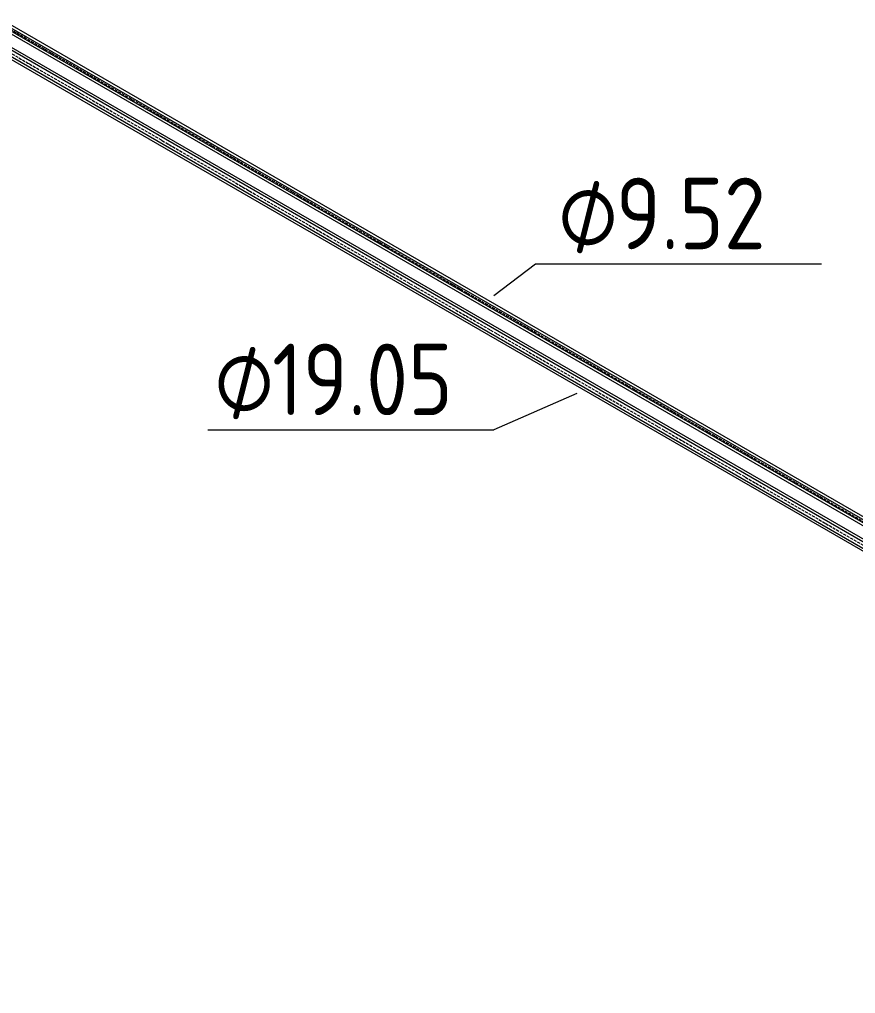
# Model space of a CAD drawing. Header units: millimetres. Extents: x -88595 to 880822, y -1054509 to -148035.
# Drawn here: x 425755 to 428677, y -326042 to -322636 of the extents above; entities that cross this region are included whole.
import ezdxf

# ---------------------------------------------------------------- set-up
doc = ezdxf.new("R2010")
doc.units = ezdxf.units.MM
doc.linetypes.add('$12$ADSK_Осевая', pattern=[14, 10, -2, 0, -2])
for name, color, linetype, lineweight in [('Изоляция', 7, 'Continuous', 18), ('Марки', 7, 'Continuous', 20), ('Трубопровод', 7, 'Continuous', 18)]:
    doc.layers.add(name, color=color, linetype=linetype, lineweight=lineweight)
doc.styles.add('$10$GOST Common', font='GOST_Common.ttf', dxfattribs={"width": 0.9, "height": 250})
doc.styles.add('$6$GOST Common_1', font='GOST_Common.ttf', dxfattribs={"width": 0.9, "height": 250})

# ---------------------------------------------------------------- blocks, each defined once
blk = doc.blocks.new('$0$ADSK_M_Трубы - Диаметр_10-3265709-В_ОВ3_3')
at = {"layer": 'Марки'}
blk.add_line((-19808.8, 11394.8), (-18808.8, 11394.8), dxfattribs=at)

msp = doc.modelspace()

# ---------------------------------------------------------------- linework, layer by layer
at = {"layer": 'Изоляция', "color": 190, "true_color": 0x8000ff}
for p, q in [((431374.2, -325917), (425691.5, -322636.1)), ((425677.7, -322659.9), (431360.4, -325940.8))]:
    msp.add_line(p, q, dxfattribs=at)
at = {"layer": 'Изоляция', "color": 134, "true_color": 0x00a6a6}
for p, q in [((431382.9, -325999.6), (425688.8, -322712.2)), ((425671.7, -322745.1), (431382.9, -326042.4))]:
    msp.add_line(p, q, dxfattribs=at)
at = {"layer": 'Марки'}
for p, q in [((427412.7, -323601.9), (427558, -323491.1)), ((427703.3, -323944), (427412.7, -324071.3))]:
    msp.add_line(p, q, dxfattribs=at)
at = {"layer": 'Трубопровод', "color": 190, "true_color": 0x8000ff}
for p, q in [((431369.7, -325924.8), (425687, -322643.9)), ((425682.2, -322652.1), (431364.9, -325933))]:
    msp.add_line(p, q, dxfattribs=at)
at = {"layer": 'Трубопровод', "color": 190, "linetype": '$12$ADSK_Осевая', "true_color": 0x8000ff}
msp.add_line((425684.6, -322648), (431367.3, -325928.9), dxfattribs=at)
msp.add_line((425684.6, -322648), (431367.3, -325928.9), dxfattribs=at)
at = {"layer": 'Трубопровод', "color": 134, "true_color": 0x00a6a6}
for p, q in [((425674.8, -322736.5), (431363.2, -326020.7)), ((431372.8, -326004.2), (425684.3, -322720))]:
    msp.add_line(p, q, dxfattribs=at)
at = {"layer": 'Трубопровод', "color": 134, "linetype": '$12$ADSK_Осевая', "true_color": 0x00a6a6}
msp.add_line((425679.6, -322728.2), (431368, -326012.5), dxfattribs=at)
msp.add_line((425679.6, -322728.2), (431368, -326012.5), dxfattribs=at)

# ---------------------------------------------------------------- block references
at = {"layer": 'Марки'}
for p in [(447366.8, -334885.9), (446221.5, -335466.1)]:
    msp.add_blockref('$0$ADSK_M_Трубы - Диаметр_10-3265709-В_ОВ3_3', p, dxfattribs=at)

# ---------------------------------------------------------------- texts
at = {"layer": 'Марки', "lineweight": 9, "char_height": 250, "attachment_point": 1}
for s, insert, width, style in [('9.52', (427839.6, -323189.5), 663.797, '$10$GOST Common'), ('\\fGOST Common|b0|i0|c254|p34|;\\W.9;⌀', (427637.2, -323189.5), 245.316, '$6$GOST Common_1'), ('19.05', (426637.6, -323769.8), 800.886, '$10$GOST Common'), ('\\fGOST Common|b0|i0|c254|p34|;\\W.9;⌀', (426435.2, -323769.8), 245.316, '$6$GOST Common_1')]:
    msp.add_mtext(s, dxfattribs=dict(at, insert=insert, width=width, style=style))

doc.saveas('drawing.dxf')
